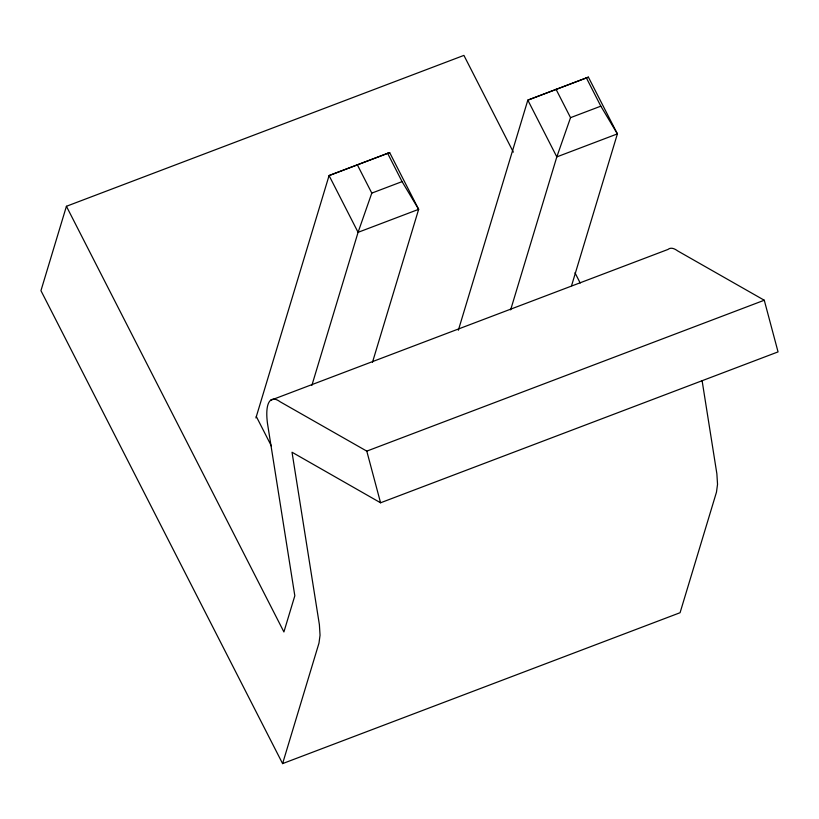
<?xml version="1.0" encoding="UTF-8"?>
<svg xmlns="http://www.w3.org/2000/svg" width="819" height="819" viewBox="0 0 819 819"><rect width="100%" height="100%" fill="white"/><g stroke="black" fill="none" stroke-linecap="round" stroke-linejoin="round"><path stroke-width="1.23" d="M513.339 152.129L463.912 55.395L66.421 206.286L40.95 290.663L282.596 763.605L680.077 612.714L716.471 492.178L717.536 484.326L716.871 473.791L702.098 380.64M255.907 417.946L329.074 175.573L389.66 152.58L418.652 209.336L372.461 362.346M311.885 385.339L358.077 232.33L371.795 193.11L357.299 164.732M282.596 763.605L318.99 643.069L320.045 635.216L319.39 624.682L292.025 452.231L380.569 502.784L778.05 351.894L764.27 300.235L677.579 250.849A56.439 16.421 69.2 0 0 668.058 249.416L270.567 400.317M458.343 330.252L527.825 100.133L588.4 77.14L617.393 133.886L571.57 285.677M510.626 309.889L556.818 156.89L570.536 117.66L556.04 89.281M389.66 152.58L329.074 175.573L358.077 232.33L418.652 209.336L402.078 181.613L387.582 153.235M588.4 77.14L527.825 100.133L556.818 156.89L617.393 133.886L600.829 106.163L586.322 77.785M371.795 193.11L402.078 181.613M570.536 117.66L600.829 106.163M66.421 206.286L283.906 631.94L294.82 595.771L267.465 423.331A56.439 16.421 69.2 0 1 280.088 401.75L366.789 451.126L764.27 300.235M574.979 272.768L580.21 283.016M256.327 416.533L271.406 446.048M366.789 451.126L380.569 502.784"/></g></svg>
